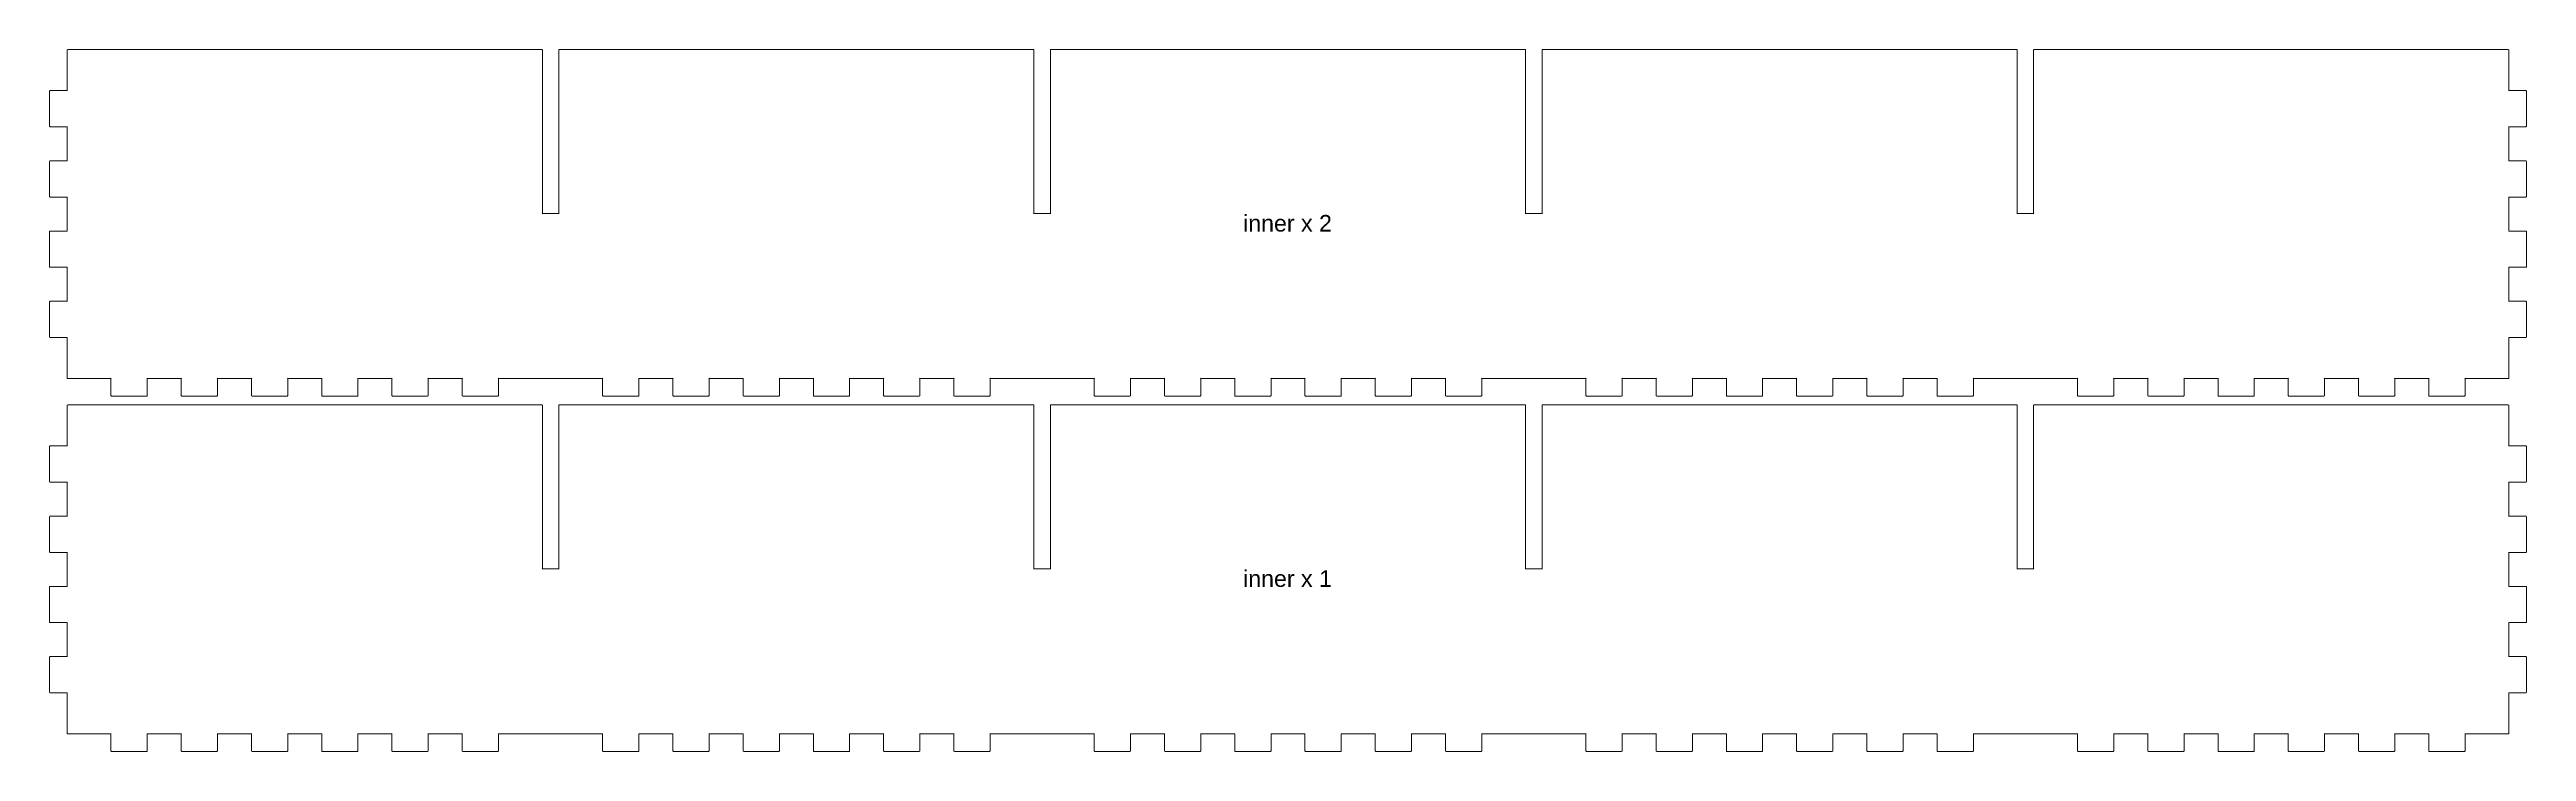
# Model space of a CAD drawing. Header units: millimetres. Extents: x 10 to 734, y 10 to 957.
# Drawn here: x 10 to 433.2, y 468.1 to 588 of the extents above; entities that cross this region are included whole.
import ezdxf

# ---------------------------------------------------------------- set-up
doc = ezdxf.new("R2010")
doc.units = ezdxf.units.MM
doc.header["$MEASUREMENT"] = 0
doc.layers.add('Layer 1', color=7, linetype='Continuous', lineweight=0)

# ---------------------------------------------------------------- blocks, each defined once
blk = doc.blocks.new('Block_4')
at = {"layer": 'Layer 1', "color": 18, "lineweight": 20, "true_color": 0x000000}
blk.add_open_spline([(13.1, 471.1), (13.1, 471.1), (20.5, 471.1), (20.5, 471.1), (20.6, 471.1), (20.5, 471.2), (20.5, 471.1), (20.5, 471.1), (20.5, 468.2), (20.5, 468.2), (20.5, 468.14), (20.54, 468.1), (20.6, 468.1), (20.6, 468.1), (26.6, 468.1), (26.6, 468.1), (26.65, 468.1), (26.7, 468.14), (26.7, 468.2), (26.7, 468.2), (26.7, 471.1), (26.7, 471.1), (26.7, 471.2), (26.6, 471.1), (26.7, 471.1), (26.7, 471.1), (32.5, 471.1), (32.5, 471.1), (32.6, 471.1), (32.5, 471.2), (32.5, 471.1), (32.5, 471.1), (32.5, 468.2), (32.5, 468.2), (32.5, 468.14), (32.54, 468.1), (32.6, 468.1), (32.6, 468.1), (38.6, 468.1), (38.6, 468.1), (38.65, 468.1), (38.7, 468.14), (38.7, 468.2), (38.7, 468.2), (38.7, 471.1), (38.7, 471.1), (38.7, 471.2), (38.6, 471.1), (38.7, 471.1), (38.7, 471.1), (44.5, 471.1), (44.5, 471.1), (44.6, 471.1), (44.5, 471.2), (44.5, 471.1), (44.5, 471.1), (44.5, 468.2), (44.5, 468.2), (44.5, 468.14), (44.54, 468.1), (44.6, 468.1), (44.6, 468.1), (50.6, 468.1), (50.6, 468.1), (50.65, 468.1), (50.7, 468.14), (50.7, 468.2), (50.7, 468.2), (50.7, 471.1), (50.7, 471.1), (50.7, 471.2), (50.6, 471.1), (50.7, 471.1), (50.7, 471.1), (56.5, 471.1), (56.5, 471.1), (56.6, 471.1), (56.5, 471.2), (56.5, 471.1), (56.5, 471.1), (56.5, 468.2), (56.5, 468.2), (56.5, 468.14), (56.54, 468.1), (56.6, 468.1), (56.6, 468.1), (62.6, 468.1), (62.6, 468.1), (62.65, 468.1), (62.7, 468.14), (62.7, 468.2), (62.7, 468.2), (62.7, 471.1), (62.7, 471.1), (62.7, 471.2), (62.6, 471.1), (62.7, 471.1), (62.7, 471.1), (68.5, 471.1), (68.5, 471.1), (68.6, 471.1), (68.5, 471.2), (68.5, 471.1), (68.5, 471.1), (68.5, 468.2), (68.5, 468.2), (68.5, 468.14), (68.54, 468.1), (68.6, 468.1), (68.6, 468.1), (74.6, 468.1), (74.6, 468.1), (74.65, 468.1), (74.7, 468.14), (74.7, 468.2), (74.7, 468.2), (74.7, 471.1), (74.7, 471.1), (74.7, 471.2), (74.6, 471.1), (74.7, 471.1), (74.7, 471.1), (80.5, 471.1), (80.5, 471.1), (80.6, 471.1), (80.5, 471.2), (80.5, 471.1), (80.5, 471.1), (80.5, 468.2), (80.5, 468.2), (80.5, 468.14), (80.54, 468.1), (80.6, 468.1), (80.6, 468.1), (86.6, 468.1), (86.6, 468.1), (86.65, 468.1), (86.7, 468.14), (86.7, 468.2), (86.7, 468.2), (86.7, 471.1), (86.7, 471.1), (86.7, 471.2), (86.6, 471.1), (86.7, 471.1), (86.7, 471.1), (94.1, 471.1), (94.1, 471.1), (94.1, 471.1), (97.1, 471.1), (97.1, 471.1), (97.1, 471.1), (104.5, 471.1), (104.5, 471.1), (104.6, 471.1), (104.5, 471.2), (104.5, 471.1), (104.5, 471.1), (104.5, 468.2), (104.5, 468.2), (104.5, 468.14), (104.54, 468.1), (104.6, 468.1), (104.6, 468.1), (110.6, 468.1), (110.6, 468.1), (110.65, 468.1), (110.7, 468.14), (110.7, 468.2), (110.7, 468.2), (110.7, 471.1), (110.7, 471.1), (110.7, 471.2), (110.6, 471.1), (110.7, 471.1), (110.7, 471.1), (116.5, 471.1), (116.5, 471.1), (116.6, 471.1), (116.5, 471.2), (116.5, 471.1), (116.5, 471.1), (116.5, 468.2), (116.5, 468.2), (116.5, 468.14), (116.54, 468.1), (116.6, 468.1), (116.6, 468.1), (122.6, 468.1), (122.6, 468.1), (122.65, 468.1), (122.7, 468.14), (122.7, 468.2), (122.7, 468.2), (122.7, 471.1), (122.7, 471.1), (122.7, 471.2), (122.6, 471.1), (122.7, 471.1), (122.7, 471.1), (128.5, 471.1), (128.5, 471.1), (128.6, 471.1), (128.5, 471.2), (128.5, 471.1), (128.5, 471.1), (128.5, 468.2), (128.5, 468.2), (128.5, 468.14), (128.54, 468.1), (128.6, 468.1), (128.6, 468.1), (134.6, 468.1), (134.6, 468.1), (134.65, 468.1), (134.7, 468.14), (134.7, 468.2), (134.7, 468.2), (134.7, 471.1), (134.7, 471.1), (134.7, 471.2), (134.6, 471.1), (134.7, 471.1), (134.7, 471.1), (140.5, 471.1), (140.5, 471.1), (140.6, 471.1), (140.5, 471.2), (140.5, 471.1), (140.5, 471.1), (140.5, 468.2), (140.5, 468.2), (140.5, 468.14), (140.54, 468.1), (140.6, 468.1), (140.6, 468.1), (146.6, 468.1), (146.6, 468.1), (146.65, 468.1), (146.7, 468.14), (146.7, 468.2), (146.7, 468.2), (146.7, 471.1), (146.7, 471.1), (146.7, 471.2), (146.6, 471.1), (146.7, 471.1), (146.7, 471.1), (152.5, 471.1), (152.5, 471.1), (152.6, 471.1), (152.5, 471.2), (152.5, 471.1), (152.5, 471.1), (152.5, 468.2), (152.5, 468.2), (152.5, 468.14), (152.54, 468.1), (152.6, 468.1), (152.6, 468.1), (158.6, 468.1), (158.6, 468.1), (158.65, 468.1), (158.7, 468.14), (158.7, 468.2), (158.7, 468.2), (158.7, 471.1), (158.7, 471.1), (158.7, 471.2), (158.6, 471.1), (158.7, 471.1), (158.7, 471.1), (164.5, 471.1), (164.5, 471.1), (164.6, 471.1), (164.5, 471.2), (164.5, 471.1), (164.5, 471.1), (164.5, 468.2), (164.5, 468.2), (164.5, 468.14), (164.54, 468.1), (164.6, 468.1), (164.6, 468.1), (170.6, 468.1), (170.6, 468.1), (170.65, 468.1), (170.7, 468.14), (170.7, 468.2), (170.7, 468.2), (170.7, 471.1), (170.7, 471.1), (170.7, 471.2), (170.6, 471.1), (170.7, 471.1), (170.7, 471.1), (178.1, 471.1), (178.1, 471.1), (178.1, 471.1), (181.1, 471.1), (181.1, 471.1), (181.1, 471.1), (188.5, 471.1), (188.5, 471.1), (188.6, 471.1), (188.5, 471.2), (188.5, 471.1), (188.5, 471.1), (188.5, 468.2), (188.5, 468.2), (188.5, 468.14), (188.54, 468.1), (188.6, 468.1), (188.6, 468.1), (194.6, 468.1), (194.6, 468.1), (194.65, 468.1), (194.7, 468.14), (194.7, 468.2), (194.7, 468.2), (194.7, 471.1), (194.7, 471.1), (194.7, 471.2), (194.6, 471.1), (194.7, 471.1), (194.7, 471.1), (200.5, 471.1), (200.5, 471.1), (200.6, 471.1), (200.5, 471.2), (200.5, 471.1), (200.5, 471.1), (200.5, 468.2), (200.5, 468.2), (200.5, 468.14), (200.54, 468.1), (200.6, 468.1), (200.6, 468.1), (206.6, 468.1), (206.6, 468.1), (206.65, 468.1), (206.7, 468.14), (206.7, 468.2), (206.7, 468.2), (206.7, 471.1), (206.7, 471.1), (206.7, 471.2), (206.6, 471.1), (206.7, 471.1), (206.7, 471.1), (212.5, 471.1), (212.5, 471.1), (212.6, 471.1), (212.5, 471.2), (212.5, 471.1), (212.5, 471.1), (212.5, 468.2), (212.5, 468.2), (212.5, 468.14), (212.54, 468.1), (212.6, 468.1), (212.6, 468.1), (218.6, 468.1), (218.6, 468.1), (218.65, 468.1), (218.7, 468.14), (218.7, 468.2), (218.7, 468.2), (218.7, 471.1), (218.7, 471.1), (218.7, 471.2), (218.6, 471.1), (218.7, 471.1), (218.7, 471.1), (224.5, 471.1), (224.5, 471.1), (224.6, 471.1), (224.5, 471.2), (224.5, 471.1), (224.5, 471.1), (224.5, 468.2), (224.5, 468.2), (224.5, 468.14), (224.54, 468.1), (224.6, 468.1), (224.6, 468.1), (230.6, 468.1), (230.6, 468.1), (230.65, 468.1), (230.7, 468.14), (230.7, 468.2), (230.7, 468.2), (230.7, 471.1), (230.7, 471.1), (230.7, 471.2), (230.6, 471.1), (230.7, 471.1), (230.7, 471.1), (236.5, 471.1), (236.5, 471.1), (236.6, 471.1), (236.5, 471.2), (236.5, 471.1), (236.5, 471.1), (236.5, 468.2), (236.5, 468.2), (236.5, 468.14), (236.54, 468.1), (236.6, 468.1), (236.6, 468.1), (242.6, 468.1), (242.6, 468.1), (242.65, 468.1), (242.7, 468.14), (242.7, 468.2), (242.7, 468.2), (242.7, 471.1), (242.7, 471.1), (242.7, 471.2), (242.6, 471.1), (242.7, 471.1), (242.7, 471.1), (248.5, 471.1), (248.5, 471.1), (248.6, 471.1), (248.5, 471.2), (248.5, 471.1), (248.5, 471.1), (248.5, 468.2), (248.5, 468.2), (248.5, 468.14), (248.54, 468.1), (248.6, 468.1), (248.6, 468.1), (254.6, 468.1), (254.6, 468.1), (254.65, 468.1), (254.7, 468.14), (254.7, 468.2), (254.7, 468.2), (254.7, 471.1), (254.7, 471.1), (254.7, 471.2), (254.6, 471.1), (254.7, 471.1), (254.7, 471.1), (262.1, 471.1), (262.1, 471.1), (262.1, 471.1), (265.1, 471.1), (265.1, 471.1), (265.1, 471.1), (272.5, 471.1), (272.5, 471.1), (272.6, 471.1), (272.5, 471.2), (272.5, 471.1), (272.5, 471.1), (272.5, 468.2), (272.5, 468.2), (272.5, 468.14), (272.54, 468.1), (272.6, 468.1), (272.6, 468.1), (278.6, 468.1), (278.6, 468.1), (278.65, 468.1), (278.7, 468.14), (278.7, 468.2), (278.7, 468.2), (278.7, 471.1), (278.7, 471.1), (278.7, 471.2), (278.6, 471.1), (278.7, 471.1), (278.7, 471.1), (284.5, 471.1), (284.5, 471.1), (284.6, 471.1), (284.5, 471.2), (284.5, 471.1), (284.5, 471.1), (284.5, 468.2), (284.5, 468.2), (284.5, 468.14), (284.54, 468.1), (284.6, 468.1), (284.6, 468.1), (290.6, 468.1), (290.6, 468.1), (290.65, 468.1), (290.7, 468.14), (290.7, 468.2), (290.7, 468.2), (290.7, 471.1), (290.7, 471.1), (290.7, 471.2), (290.6, 471.1), (290.7, 471.1), (290.7, 471.1), (296.5, 471.1), (296.5, 471.1), (296.6, 471.1), (296.5, 471.2), (296.5, 471.1), (296.5, 471.1), (296.5, 468.2), (296.5, 468.2), (296.5, 468.14), (296.54, 468.1), (296.6, 468.1), (296.6, 468.1), (302.6, 468.1), (302.6, 468.1), (302.65, 468.1), (302.7, 468.14), (302.7, 468.2), (302.7, 468.2), (302.7, 471.1), (302.7, 471.1), (302.7, 471.2), (302.6, 471.1), (302.7, 471.1), (302.7, 471.1), (308.5, 471.1), (308.5, 471.1), (308.6, 471.1), (308.5, 471.2), (308.5, 471.1), (308.5, 471.1), (308.5, 468.2), (308.5, 468.2), (308.5, 468.14), (308.54, 468.1), (308.6, 468.1), (308.6, 468.1), (314.6, 468.1), (314.6, 468.1), (314.65, 468.1), (314.7, 468.14), (314.7, 468.2), (314.7, 468.2), (314.7, 471.1), (314.7, 471.1), (314.7, 471.2), (314.6, 471.1), (314.7, 471.1), (314.7, 471.1), (320.5, 471.1), (320.5, 471.1), (320.6, 471.1), (320.5, 471.2), (320.5, 471.1), (320.5, 471.1), (320.5, 468.2), (320.5, 468.2), (320.5, 468.14), (320.54, 468.1), (320.6, 468.1), (320.6, 468.1), (326.6, 468.1), (326.6, 468.1), (326.65, 468.1), (326.7, 468.14), (326.7, 468.2), (326.7, 468.2), (326.7, 471.1), (326.7, 471.1), (326.7, 471.2), (326.6, 471.1), (326.7, 471.1), (326.7, 471.1), (332.5, 471.1), (332.5, 471.1), (332.6, 471.1), (332.5, 471.2), (332.5, 471.1), (332.5, 471.1), (332.5, 468.2), (332.5, 468.2), (332.5, 468.14), (332.54, 468.1), (332.6, 468.1), (332.6, 468.1), (338.6, 468.1), (338.6, 468.1), (338.65, 468.1), (338.7, 468.14), (338.7, 468.2), (338.7, 468.2), (338.7, 471.1), (338.7, 471.1), (338.7, 471.2), (338.6, 471.1), (338.7, 471.1), (338.7, 471.1), (346.1, 471.1), (346.1, 471.1), (346.1, 471.1), (349.1, 471.1), (349.1, 471.1), (349.1, 471.1), (356.5, 471.1), (356.5, 471.1), (356.6, 471.1), (356.5, 471.2), (356.5, 471.1), (356.5, 471.1), (356.5, 468.2), (356.5, 468.2), (356.5, 468.14), (356.54, 468.1), (356.6, 468.1), (356.6, 468.1), (362.6, 468.1), (362.6, 468.1), (362.65, 468.1), (362.7, 468.14), (362.7, 468.2), (362.7, 468.2), (362.7, 471.1), (362.7, 471.1), (362.7, 471.2), (362.6, 471.1), (362.7, 471.1), (362.7, 471.1), (368.5, 471.1), (368.5, 471.1), (368.6, 471.1), (368.5, 471.2), (368.5, 471.1), (368.5, 471.1), (368.5, 468.2), (368.5, 468.2), (368.5, 468.14), (368.54, 468.1), (368.6, 468.1), (368.6, 468.1), (374.6, 468.1), (374.6, 468.1), (374.65, 468.1), (374.7, 468.14), (374.7, 468.2), (374.7, 468.2), (374.7, 471.1), (374.7, 471.1), (374.7, 471.2), (374.6, 471.1), (374.7, 471.1), (374.7, 471.1), (380.5, 471.1), (380.5, 471.1), (380.6, 471.1), (380.5, 471.2), (380.5, 471.1), (380.5, 471.1), (380.5, 468.2), (380.5, 468.2), (380.5, 468.14), (380.54, 468.1), (380.6, 468.1), (380.6, 468.1), (386.6, 468.1), (386.6, 468.1), (386.65, 468.1), (386.7, 468.14), (386.7, 468.2), (386.7, 468.2), (386.7, 471.1), (386.7, 471.1), (386.7, 471.2), (386.6, 471.1), (386.7, 471.1), (386.7, 471.1), (392.5, 471.1), (392.5, 471.1), (392.6, 471.1), (392.5, 471.2), (392.5, 471.1), (392.5, 471.1), (392.5, 468.2), (392.5, 468.2), (392.5, 468.14), (392.54, 468.1), (392.6, 468.1), (392.6, 468.1), (398.6, 468.1), (398.6, 468.1), (398.65, 468.1), (398.7, 468.14), (398.7, 468.2), (398.7, 468.2), (398.7, 471.1), (398.7, 471.1), (398.7, 471.2), (398.6, 471.1), (398.7, 471.1), (398.7, 471.1), (404.5, 471.1), (404.5, 471.1), (404.6, 471.1), (404.5, 471.2), (404.5, 471.1), (404.5, 471.1), (404.5, 468.2), (404.5, 468.2), (404.5, 468.14), (404.54, 468.1), (404.6, 468.1), (404.6, 468.1), (410.6, 468.1), (410.6, 468.1), (410.65, 468.1), (410.7, 468.14), (410.7, 468.2), (410.7, 468.2), (410.7, 471.1), (410.7, 471.1), (410.7, 471.2), (410.6, 471.1), (410.7, 471.1), (410.7, 471.1), (416.5, 471.1), (416.5, 471.1), (416.6, 471.1), (416.5, 471.2), (416.5, 471.1), (416.5, 471.1), (416.5, 468.2), (416.5, 468.2), (416.5, 468.14), (416.54, 468.1), (416.6, 468.1), (416.6, 468.1), (422.6, 468.1), (422.6, 468.1), (422.65, 468.1), (422.7, 468.14), (422.7, 468.2), (422.7, 468.2), (422.7, 471.1), (422.7, 471.1), (422.7, 471.2), (422.6, 471.1), (422.7, 471.1), (422.7, 471.1), (430.1, 471.1), (430.1, 471.1), (430.15, 471.1), (430.2, 471.14), (430.2, 471.2), (430.2, 471.2), (430.2, 478.1), (430.2, 478.1), (430.2, 478.2), (430.1, 478.1), (430.2, 478.1), (430.2, 478.1), (433.1, 478.1), (433.1, 478.1), (433.15, 478.1), (433.2, 478.14), (433.2, 478.2), (433.2, 478.2), (433.2, 484.2), (433.2, 484.2), (433.2, 484.25), (433.15, 484.3), (433.1, 484.3), (433.1, 484.3), (430.2, 484.3), (430.2, 484.3), (430.1, 484.3), (430.2, 484.2), (430.2, 484.3), (430.2, 484.3), (430.2, 490.1), (430.2, 490.1), (430.2, 490.2), (430.1, 490.1), (430.2, 490.1), (430.2, 490.1), (433.1, 490.1), (433.1, 490.1), (433.15, 490.1), (433.2, 490.14), (433.2, 490.2), (433.2, 490.2), (433.2, 496.2), (433.2, 496.2), (433.2, 496.25), (433.15, 496.3), (433.1, 496.3), (433.1, 496.3), (430.2, 496.3), (430.2, 496.3), (430.1, 496.3), (430.2, 496.2), (430.2, 496.3), (430.2, 496.3), (430.2, 502.1), (430.2, 502.1), (430.2, 502.2), (430.1, 502.1), (430.2, 502.1), (430.2, 502.1), (433.1, 502.1), (433.1, 502.1), (433.15, 502.1), (433.2, 502.14), (433.2, 502.2), (433.2, 502.2), (433.2, 508.2), (433.2, 508.2), (433.2, 508.25), (433.15, 508.3), (433.1, 508.3), (433.1, 508.3), (430.2, 508.3), (430.2, 508.3), (430.1, 508.3), (430.2, 508.2), (430.2, 508.3), (430.2, 508.3), (430.2, 514.1), (430.2, 514.1), (430.2, 514.2), (430.1, 514.1), (430.2, 514.1), (430.2, 514.1), (433.1, 514.1), (433.1, 514.1), (433.15, 514.1), (433.2, 514.14), (433.2, 514.2), (433.2, 514.2), (433.2, 520.2), (433.2, 520.2), (433.2, 520.25), (433.15, 520.3), (433.1, 520.3), (433.1, 520.3), (430.2, 520.3), (430.2, 520.3), (430.1, 520.3), (430.2, 520.2), (430.2, 520.3), (430.2, 520.3), (430.2, 527.2), (430.2, 527.2), (430.2, 527.25), (430.15, 527.3), (430.1, 527.3), (430.1, 527.3), (349.1, 527.3), (349.1, 527.3), (349.04, 527.3), (349, 527.25), (349, 527.2), (349, 527.2), (349, 499.3), (349, 499.3), (349, 499.2), (349.1, 499.3), (349, 499.3), (349, 499.3), (346.2, 499.3), (346.2, 499.3), (346.1, 499.3), (346.2, 499.2), (346.2, 499.3), (346.2, 499.3), (346.2, 527.2), (346.2, 527.2), (346.2, 527.25), (346.15, 527.3), (346.1, 527.3), (346.1, 527.3), (265.1, 527.3), (265.1, 527.3), (265.04, 527.3), (265, 527.25), (265, 527.2), (265, 527.2), (265, 499.3), (265, 499.3), (265, 499.2), (265.1, 499.3), (265, 499.3), (265, 499.3), (262.2, 499.3), (262.2, 499.3), (262.1, 499.3), (262.2, 499.2), (262.2, 499.3), (262.2, 499.3), (262.2, 527.2), (262.2, 527.2), (262.2, 527.25), (262.15, 527.3), (262.1, 527.3), (262.1, 527.3), (181.1, 527.3), (181.1, 527.3), (181.04, 527.3), (181, 527.25), (181, 527.2), (181, 527.2), (181, 499.3), (181, 499.3), (181, 499.2), (181.1, 499.3), (181, 499.3), (181, 499.3), (178.2, 499.3), (178.2, 499.3), (178.1, 499.3), (178.2, 499.2), (178.2, 499.3), (178.2, 499.3), (178.2, 527.2), (178.2, 527.2), (178.2, 527.25), (178.15, 527.3), (178.1, 527.3), (178.1, 527.3), (97.1, 527.3), (97.1, 527.3), (97.04, 527.3), (97, 527.25), (97, 527.2), (97, 527.2), (97, 499.3), (97, 499.3), (97, 499.2), (97.1, 499.3), (97, 499.3), (97, 499.3), (94.2, 499.3), (94.2, 499.3), (94.1, 499.3), (94.2, 499.2), (94.2, 499.3), (94.2, 499.3), (94.2, 527.2), (94.2, 527.2), (94.2, 527.25), (94.15, 527.3), (94.1, 527.3), (94.1, 527.3), (13.1, 527.3), (13.1, 527.3), (13.04, 527.3), (13, 527.25), (13, 527.2), (13, 527.2), (13, 520.3), (13, 520.3), (13, 520.2), (13.1, 520.3), (13, 520.3), (13, 520.3), (10.1, 520.3), (10.1, 520.3), (10.04, 520.3), (10, 520.25), (10, 520.2), (10, 520.2), (10, 514.2), (10, 514.2), (10, 514.14), (10.04, 514.1), (10.1, 514.1), (10.1, 514.1), (13, 514.1), (13, 514.1), (13.1, 514.1), (13, 514.2), (13, 514.1), (13, 514.1), (13, 508.3), (13, 508.3), (13, 508.2), (13.1, 508.3), (13, 508.3), (13, 508.3), (10.1, 508.3), (10.1, 508.3), (10.04, 508.3), (10, 508.25), (10, 508.2), (10, 508.2), (10, 502.2), (10, 502.2), (10, 502.14), (10.04, 502.1), (10.1, 502.1), (10.1, 502.1), (13, 502.1), (13, 502.1), (13.1, 502.1), (13, 502.2), (13, 502.1), (13, 502.1), (13, 496.3), (13, 496.3), (13, 496.2), (13.1, 496.3), (13, 496.3), (13, 496.3), (10.1, 496.3), (10.1, 496.3), (10.04, 496.3), (10, 496.25), (10, 496.2), (10, 496.2), (10, 490.2), (10, 490.2), (10, 490.14), (10.04, 490.1), (10.1, 490.1), (10.1, 490.1), (13, 490.1), (13, 490.1), (13.1, 490.1), (13, 490.2), (13, 490.1), (13, 490.1), (13, 484.3), (13, 484.3), (13, 484.2), (13.1, 484.3), (13, 484.3), (13, 484.3), (10.1, 484.3), (10.1, 484.3), (10.04, 484.3), (10, 484.25), (10, 484.2), (10, 484.2), (10, 478.2), (10, 478.2), (10, 478.14), (10.04, 478.1), (10.1, 478.1), (10.1, 478.1), (13, 478.1), (13, 478.1), (13.1, 478.1), (13, 478.2), (13, 478.1), (13, 478.1), (13, 471.2), (13, 471.2), (13, 471.14), (13.04, 471.1), (13.1, 471.1)], degree=3, knots=[0, 0, 0, 0, 1, 1, 1, 2, 2, 2, 3, 3, 3, 4, 4, 4, 5, 5, 5, 6, 6, 6, 7, 7, 7, 8, 8, 8, 9, 9, 9, 10, 10, 10, 11, 11, 11, 12, 12, 12, 13, 13, 13, 14, 14, 14, 15, 15, 15, 16, 16, 16, 17, 17, 17, 18, 18, 18, 19, 19, 19, 20, 20, 20, 21, 21, 21, 22, 22, 22, 23, 23, 23, 24, 24, 24, 25, 25, 25, 26, 26, 26, 27, 27, 27, 28, 28, 28, 29, 29, 29, 30, 30, 30, 31, 31, 31, 32, 32, 32, 33, 33, 33, 34, 34, 34, 35, 35, 35, 36, 36, 36, 37, 37, 37, 38, 38, 38, 39, 39, 39, 40, 40, 40, 41, 41, 41, 42, 42, 42, 43, 43, 43, 44, 44, 44, 45, 45, 45, 46, 46, 46, 47, 47, 47, 48, 48, 48, 49, 49, 49, 50, 50, 50, 51, 51, 51, 52, 52, 52, 53, 53, 53, 54, 54, 54, 55, 55, 55, 56, 56, 56, 57, 57, 57, 58, 58, 58, 59, 59, 59, 60, 60, 60, 61, 61, 61, 62, 62, 62, 63, 63, 63, 64, 64, 64, 65, 65, 65, 66, 66, 66, 67, 67, 67, 68, 68, 68, 69, 69, 69, 70, 70, 70, 71, 71, 71, 72, 72, 72, 73, 73, 73, 74, 74, 74, 75, 75, 75, 76, 76, 76, 77, 77, 77, 78, 78, 78, 79, 79, 79, 80, 80, 80, 81, 81, 81, 82, 82, 82, 83, 83, 83, 84, 84, 84, 85, 85, 85, 86, 86, 86, 87, 87, 87, 88, 88, 88, 89, 89, 89, 90, 90, 90, 91, 91, 91, 92, 92, 92, 93, 93, 93, 94, 94, 94, 95, 95, 95, 96, 96, 96, 97, 97, 97, 98, 98, 98, 99, 99, 99, 100, 100, 100, 101, 101, 101, 102, 102, 102, 103, 103, 103, 104, 104, 104, 105, 105, 105, 106, 106, 106, 107, 107, 107, 108, 108, 108, 109, 109, 109, 110, 110, 110, 111, 111, 111, 112, 112, 112, 113, 113, 113, 114, 114, 114, 115, 115, 115, 116, 116, 116, 117, 117, 117, 118, 118, 118, 119, 119, 119, 120, 120, 120, 121, 121, 121, 122, 122, 122, 123, 123, 123, 124, 124, 124, 125, 125, 125, 126, 126, 126, 127, 127, 127, 128, 128, 128, 129, 129, 129, 130, 130, 130, 131, 131, 131, 132, 132, 132, 133, 133, 133, 134, 134, 134, 135, 135, 135, 136, 136, 136, 137, 137, 137, 138, 138, 138, 139, 139, 139, 140, 140, 140, 141, 141, 141, 142, 142, 142, 143, 143, 143, 144, 144, 144, 145, 145, 145, 146, 146, 146, 147, 147, 147, 148, 148, 148, 149, 149, 149, 150, 150, 150, 151, 151, 151, 152, 152, 152, 153, 153, 153, 154, 154, 154, 155, 155, 155, 156, 156, 156, 157, 157, 157, 158, 158, 158, 159, 159, 159, 160, 160, 160, 161, 161, 161, 162, 162, 162, 163, 163, 163, 164, 164, 164, 165, 165, 165, 166, 166, 166, 167, 167, 167, 168, 168, 168, 169, 169, 169, 170, 170, 170, 171, 171, 171, 172, 172, 172, 173, 173, 173, 174, 174, 174, 175, 175, 175, 176, 176, 176, 177, 177, 177, 178, 178, 178, 179, 179, 179, 180, 180, 180, 181, 181, 181, 182, 182, 182, 183, 183, 183, 184, 184, 184, 185, 185, 185, 186, 186, 186, 187, 187, 187, 188, 188, 188, 189, 189, 189, 190, 190, 190, 191, 191, 191, 192, 192, 192, 193, 193, 193, 194, 194, 194, 195, 195, 195, 196, 196, 196, 197, 197, 197, 198, 198, 198, 199, 199, 199, 200, 200, 200, 201, 201, 201, 202, 202, 202, 203, 203, 203, 204, 204, 204, 205, 205, 205, 206, 206, 206, 207, 207, 207, 208, 208, 208, 209, 209, 209, 210, 210, 210, 211, 211, 211, 212, 212, 212, 213, 213, 213, 214, 214, 214, 215, 215, 215, 216, 216, 216, 217, 217, 217, 218, 218, 218, 219, 219, 219, 220, 220, 220, 221, 221, 221, 222, 222, 222, 223, 223, 223, 224, 224, 224, 225, 225, 225, 226, 226, 226, 227, 227, 227, 228, 228, 228, 229, 229, 229, 230, 230, 230, 231, 231, 231, 232, 232, 232, 233, 233, 233, 234, 234, 234, 235, 235, 235, 236, 236, 236, 237, 237, 237, 238, 238, 238, 239, 239, 239, 240, 240, 240, 241, 241, 241, 242, 242, 242, 243, 243, 243, 244, 244, 244, 245, 245, 245, 246, 246, 246, 247, 247, 247, 248, 248, 248, 249, 249, 249, 250, 250, 250, 251, 251, 251, 252, 252, 252, 253, 253, 253, 254, 254, 254, 255, 255, 255, 256, 256, 256, 257, 257, 257, 258, 258, 258, 259, 259, 259, 260, 260, 260, 261, 261, 261, 262, 262, 262, 263, 263, 263, 264, 264, 264, 265, 265, 265, 266, 266, 266, 267, 267, 267, 268, 268, 268, 269, 269, 269, 270, 270, 270, 271, 271, 271, 272, 272, 272, 273, 273, 273, 274, 274, 274, 275, 275, 275, 276, 276, 276, 277, 277, 277, 278, 278, 278, 279, 279, 279, 280, 280, 280, 281, 281, 281, 282, 282, 282, 283, 283, 283, 284, 284, 284, 285, 285, 285, 286, 286, 286, 287, 287, 287, 288, 288, 288, 289, 289, 289, 290, 290, 290, 291, 291, 291, 292, 292, 292, 293, 293, 293, 294, 294, 294, 295, 295, 295, 296, 296, 296, 297, 297, 297, 298, 298, 298, 299, 299, 299, 300, 300, 300, 301, 301, 301, 302, 302, 302, 303, 303, 303, 304, 304, 304, 305, 305, 305, 306, 306, 306, 307, 307, 307, 308, 308, 308, 309, 309, 309, 310, 310, 310, 311, 311, 311, 312, 312, 312, 313, 313, 313, 314, 314, 314, 315, 315, 315, 316, 316, 316, 317, 317, 317, 318, 318, 318, 319, 319, 319, 320, 320, 320, 321, 321, 321, 322, 322, 322, 323, 323, 323, 324, 324, 324, 325, 325, 325, 326, 326, 326, 327, 327, 327, 328, 328, 328, 329, 329, 329, 330, 330, 330, 331, 331, 331, 332, 332, 332, 333, 333, 333, 334, 334, 334, 335, 335, 335, 336, 336, 336, 337, 337, 337, 338, 338, 338, 339, 339, 339, 340, 340, 340, 341, 341, 341, 342, 342, 342, 343, 343, 343, 344, 344, 344, 345, 345, 345, 346, 346, 346, 347, 347, 347, 348, 348, 348, 349, 349, 349, 350, 350, 350, 351, 351, 351, 352, 352, 352, 352], dxfattribs=at)
at = {"layer": 'Layer 1', "insert": (213.93, 496.17), "char_height": 0.2, "attachment_point": 7}
blk.add_mtext('\\C1;\\c255;\\FArial|b0|i0|c1;\\H2.832000;\\W1.000000;inner x 1', dxfattribs=at)
blk = doc.blocks.new('Block_5')
at = {"layer": 'Layer 1', "color": 18, "lineweight": 20, "true_color": 0x000000}
blk.add_open_spline([(13.1, 531.8), (13.1, 531.8), (20.5, 531.8), (20.5, 531.8), (20.6, 531.8), (20.5, 531.9), (20.5, 531.8), (20.5, 531.8), (20.5, 528.9), (20.5, 528.9), (20.5, 528.84), (20.54, 528.8), (20.6, 528.8), (20.6, 528.8), (26.6, 528.8), (26.6, 528.8), (26.65, 528.8), (26.7, 528.84), (26.7, 528.9), (26.7, 528.9), (26.7, 531.8), (26.7, 531.8), (26.7, 531.9), (26.6, 531.8), (26.7, 531.8), (26.7, 531.8), (32.5, 531.8), (32.5, 531.8), (32.6, 531.8), (32.5, 531.9), (32.5, 531.8), (32.5, 531.8), (32.5, 528.9), (32.5, 528.9), (32.5, 528.84), (32.54, 528.8), (32.6, 528.8), (32.6, 528.8), (38.6, 528.8), (38.6, 528.8), (38.65, 528.8), (38.7, 528.84), (38.7, 528.9), (38.7, 528.9), (38.7, 531.8), (38.7, 531.8), (38.7, 531.9), (38.6, 531.8), (38.7, 531.8), (38.7, 531.8), (44.5, 531.8), (44.5, 531.8), (44.6, 531.8), (44.5, 531.9), (44.5, 531.8), (44.5, 531.8), (44.5, 528.9), (44.5, 528.9), (44.5, 528.84), (44.54, 528.8), (44.6, 528.8), (44.6, 528.8), (50.6, 528.8), (50.6, 528.8), (50.65, 528.8), (50.7, 528.84), (50.7, 528.9), (50.7, 528.9), (50.7, 531.8), (50.7, 531.8), (50.7, 531.9), (50.6, 531.8), (50.7, 531.8), (50.7, 531.8), (56.5, 531.8), (56.5, 531.8), (56.6, 531.8), (56.5, 531.9), (56.5, 531.8), (56.5, 531.8), (56.5, 528.9), (56.5, 528.9), (56.5, 528.84), (56.54, 528.8), (56.6, 528.8), (56.6, 528.8), (62.6, 528.8), (62.6, 528.8), (62.65, 528.8), (62.7, 528.84), (62.7, 528.9), (62.7, 528.9), (62.7, 531.8), (62.7, 531.8), (62.7, 531.9), (62.6, 531.8), (62.7, 531.8), (62.7, 531.8), (68.5, 531.8), (68.5, 531.8), (68.6, 531.8), (68.5, 531.9), (68.5, 531.8), (68.5, 531.8), (68.5, 528.9), (68.5, 528.9), (68.5, 528.84), (68.54, 528.8), (68.6, 528.8), (68.6, 528.8), (74.6, 528.8), (74.6, 528.8), (74.65, 528.8), (74.7, 528.84), (74.7, 528.9), (74.7, 528.9), (74.7, 531.8), (74.7, 531.8), (74.7, 531.9), (74.6, 531.8), (74.7, 531.8), (74.7, 531.8), (80.5, 531.8), (80.5, 531.8), (80.6, 531.8), (80.5, 531.9), (80.5, 531.8), (80.5, 531.8), (80.5, 528.9), (80.5, 528.9), (80.5, 528.84), (80.54, 528.8), (80.6, 528.8), (80.6, 528.8), (86.6, 528.8), (86.6, 528.8), (86.65, 528.8), (86.7, 528.84), (86.7, 528.9), (86.7, 528.9), (86.7, 531.8), (86.7, 531.8), (86.7, 531.9), (86.6, 531.8), (86.7, 531.8), (86.7, 531.8), (94.1, 531.8), (94.1, 531.8), (94.1, 531.8), (97.1, 531.8), (97.1, 531.8), (97.1, 531.8), (104.5, 531.8), (104.5, 531.8), (104.6, 531.8), (104.5, 531.9), (104.5, 531.8), (104.5, 531.8), (104.5, 528.9), (104.5, 528.9), (104.5, 528.84), (104.54, 528.8), (104.6, 528.8), (104.6, 528.8), (110.6, 528.8), (110.6, 528.8), (110.65, 528.8), (110.7, 528.84), (110.7, 528.9), (110.7, 528.9), (110.7, 531.8), (110.7, 531.8), (110.7, 531.9), (110.6, 531.8), (110.7, 531.8), (110.7, 531.8), (116.5, 531.8), (116.5, 531.8), (116.6, 531.8), (116.5, 531.9), (116.5, 531.8), (116.5, 531.8), (116.5, 528.9), (116.5, 528.9), (116.5, 528.84), (116.54, 528.8), (116.6, 528.8), (116.6, 528.8), (122.6, 528.8), (122.6, 528.8), (122.65, 528.8), (122.7, 528.84), (122.7, 528.9), (122.7, 528.9), (122.7, 531.8), (122.7, 531.8), (122.7, 531.9), (122.6, 531.8), (122.7, 531.8), (122.7, 531.8), (128.5, 531.8), (128.5, 531.8), (128.6, 531.8), (128.5, 531.9), (128.5, 531.8), (128.5, 531.8), (128.5, 528.9), (128.5, 528.9), (128.5, 528.84), (128.54, 528.8), (128.6, 528.8), (128.6, 528.8), (134.6, 528.8), (134.6, 528.8), (134.65, 528.8), (134.7, 528.84), (134.7, 528.9), (134.7, 528.9), (134.7, 531.8), (134.7, 531.8), (134.7, 531.9), (134.6, 531.8), (134.7, 531.8), (134.7, 531.8), (140.5, 531.8), (140.5, 531.8), (140.6, 531.8), (140.5, 531.9), (140.5, 531.8), (140.5, 531.8), (140.5, 528.9), (140.5, 528.9), (140.5, 528.84), (140.54, 528.8), (140.6, 528.8), (140.6, 528.8), (146.6, 528.8), (146.6, 528.8), (146.65, 528.8), (146.7, 528.84), (146.7, 528.9), (146.7, 528.9), (146.7, 531.8), (146.7, 531.8), (146.7, 531.9), (146.6, 531.8), (146.7, 531.8), (146.7, 531.8), (152.5, 531.8), (152.5, 531.8), (152.6, 531.8), (152.5, 531.9), (152.5, 531.8), (152.5, 531.8), (152.5, 528.9), (152.5, 528.9), (152.5, 528.84), (152.54, 528.8), (152.6, 528.8), (152.6, 528.8), (158.6, 528.8), (158.6, 528.8), (158.65, 528.8), (158.7, 528.84), (158.7, 528.9), (158.7, 528.9), (158.7, 531.8), (158.7, 531.8), (158.7, 531.9), (158.6, 531.8), (158.7, 531.8), (158.7, 531.8), (164.5, 531.8), (164.5, 531.8), (164.6, 531.8), (164.5, 531.9), (164.5, 531.8), (164.5, 531.8), (164.5, 528.9), (164.5, 528.9), (164.5, 528.84), (164.54, 528.8), (164.6, 528.8), (164.6, 528.8), (170.6, 528.8), (170.6, 528.8), (170.65, 528.8), (170.7, 528.84), (170.7, 528.9), (170.7, 528.9), (170.7, 531.8), (170.7, 531.8), (170.7, 531.9), (170.6, 531.8), (170.7, 531.8), (170.7, 531.8), (178.1, 531.8), (178.1, 531.8), (178.1, 531.8), (181.1, 531.8), (181.1, 531.8), (181.1, 531.8), (188.5, 531.8), (188.5, 531.8), (188.6, 531.8), (188.5, 531.9), (188.5, 531.8), (188.5, 531.8), (188.5, 528.9), (188.5, 528.9), (188.5, 528.84), (188.54, 528.8), (188.6, 528.8), (188.6, 528.8), (194.6, 528.8), (194.6, 528.8), (194.65, 528.8), (194.7, 528.84), (194.7, 528.9), (194.7, 528.9), (194.7, 531.8), (194.7, 531.8), (194.7, 531.9), (194.6, 531.8), (194.7, 531.8), (194.7, 531.8), (200.5, 531.8), (200.5, 531.8), (200.6, 531.8), (200.5, 531.9), (200.5, 531.8), (200.5, 531.8), (200.5, 528.9), (200.5, 528.9), (200.5, 528.84), (200.54, 528.8), (200.6, 528.8), (200.6, 528.8), (206.6, 528.8), (206.6, 528.8), (206.65, 528.8), (206.7, 528.84), (206.7, 528.9), (206.7, 528.9), (206.7, 531.8), (206.7, 531.8), (206.7, 531.9), (206.6, 531.8), (206.7, 531.8), (206.7, 531.8), (212.5, 531.8), (212.5, 531.8), (212.6, 531.8), (212.5, 531.9), (212.5, 531.8), (212.5, 531.8), (212.5, 528.9), (212.5, 528.9), (212.5, 528.84), (212.54, 528.8), (212.6, 528.8), (212.6, 528.8), (218.6, 528.8), (218.6, 528.8), (218.65, 528.8), (218.7, 528.84), (218.7, 528.9), (218.7, 528.9), (218.7, 531.8), (218.7, 531.8), (218.7, 531.9), (218.6, 531.8), (218.7, 531.8), (218.7, 531.8), (224.5, 531.8), (224.5, 531.8), (224.6, 531.8), (224.5, 531.9), (224.5, 531.8), (224.5, 531.8), (224.5, 528.9), (224.5, 528.9), (224.5, 528.84), (224.54, 528.8), (224.6, 528.8), (224.6, 528.8), (230.6, 528.8), (230.6, 528.8), (230.65, 528.8), (230.7, 528.84), (230.7, 528.9), (230.7, 528.9), (230.7, 531.8), (230.7, 531.8), (230.7, 531.9), (230.6, 531.8), (230.7, 531.8), (230.7, 531.8), (236.5, 531.8), (236.5, 531.8), (236.6, 531.8), (236.5, 531.9), (236.5, 531.8), (236.5, 531.8), (236.5, 528.9), (236.5, 528.9), (236.5, 528.84), (236.54, 528.8), (236.6, 528.8), (236.6, 528.8), (242.6, 528.8), (242.6, 528.8), (242.65, 528.8), (242.7, 528.84), (242.7, 528.9), (242.7, 528.9), (242.7, 531.8), (242.7, 531.8), (242.7, 531.9), (242.6, 531.8), (242.7, 531.8), (242.7, 531.8), (248.5, 531.8), (248.5, 531.8), (248.6, 531.8), (248.5, 531.9), (248.5, 531.8), (248.5, 531.8), (248.5, 528.9), (248.5, 528.9), (248.5, 528.84), (248.54, 528.8), (248.6, 528.8), (248.6, 528.8), (254.6, 528.8), (254.6, 528.8), (254.65, 528.8), (254.7, 528.84), (254.7, 528.9), (254.7, 528.9), (254.7, 531.8), (254.7, 531.8), (254.7, 531.9), (254.6, 531.8), (254.7, 531.8), (254.7, 531.8), (262.1, 531.8), (262.1, 531.8), (262.1, 531.8), (265.1, 531.8), (265.1, 531.8), (265.1, 531.8), (272.5, 531.8), (272.5, 531.8), (272.6, 531.8), (272.5, 531.9), (272.5, 531.8), (272.5, 531.8), (272.5, 528.9), (272.5, 528.9), (272.5, 528.84), (272.54, 528.8), (272.6, 528.8), (272.6, 528.8), (278.6, 528.8), (278.6, 528.8), (278.65, 528.8), (278.7, 528.84), (278.7, 528.9), (278.7, 528.9), (278.7, 531.8), (278.7, 531.8), (278.7, 531.9), (278.6, 531.8), (278.7, 531.8), (278.7, 531.8), (284.5, 531.8), (284.5, 531.8), (284.6, 531.8), (284.5, 531.9), (284.5, 531.8), (284.5, 531.8), (284.5, 528.9), (284.5, 528.9), (284.5, 528.84), (284.54, 528.8), (284.6, 528.8), (284.6, 528.8), (290.6, 528.8), (290.6, 528.8), (290.65, 528.8), (290.7, 528.84), (290.7, 528.9), (290.7, 528.9), (290.7, 531.8), (290.7, 531.8), (290.7, 531.9), (290.6, 531.8), (290.7, 531.8), (290.7, 531.8), (296.5, 531.8), (296.5, 531.8), (296.6, 531.8), (296.5, 531.9), (296.5, 531.8), (296.5, 531.8), (296.5, 528.9), (296.5, 528.9), (296.5, 528.84), (296.54, 528.8), (296.6, 528.8), (296.6, 528.8), (302.6, 528.8), (302.6, 528.8), (302.65, 528.8), (302.7, 528.84), (302.7, 528.9), (302.7, 528.9), (302.7, 531.8), (302.7, 531.8), (302.7, 531.9), (302.6, 531.8), (302.7, 531.8), (302.7, 531.8), (308.5, 531.8), (308.5, 531.8), (308.6, 531.8), (308.5, 531.9), (308.5, 531.8), (308.5, 531.8), (308.5, 528.9), (308.5, 528.9), (308.5, 528.84), (308.54, 528.8), (308.6, 528.8), (308.6, 528.8), (314.6, 528.8), (314.6, 528.8), (314.65, 528.8), (314.7, 528.84), (314.7, 528.9), (314.7, 528.9), (314.7, 531.8), (314.7, 531.8), (314.7, 531.9), (314.6, 531.8), (314.7, 531.8), (314.7, 531.8), (320.5, 531.8), (320.5, 531.8), (320.6, 531.8), (320.5, 531.9), (320.5, 531.8), (320.5, 531.8), (320.5, 528.9), (320.5, 528.9), (320.5, 528.84), (320.54, 528.8), (320.6, 528.8), (320.6, 528.8), (326.6, 528.8), (326.6, 528.8), (326.65, 528.8), (326.7, 528.84), (326.7, 528.9), (326.7, 528.9), (326.7, 531.8), (326.7, 531.8), (326.7, 531.9), (326.6, 531.8), (326.7, 531.8), (326.7, 531.8), (332.5, 531.8), (332.5, 531.8), (332.6, 531.8), (332.5, 531.9), (332.5, 531.8), (332.5, 531.8), (332.5, 528.9), (332.5, 528.9), (332.5, 528.84), (332.54, 528.8), (332.6, 528.8), (332.6, 528.8), (338.6, 528.8), (338.6, 528.8), (338.65, 528.8), (338.7, 528.84), (338.7, 528.9), (338.7, 528.9), (338.7, 531.8), (338.7, 531.8), (338.7, 531.9), (338.6, 531.8), (338.7, 531.8), (338.7, 531.8), (346.1, 531.8), (346.1, 531.8), (346.1, 531.8), (349.1, 531.8), (349.1, 531.8), (349.1, 531.8), (356.5, 531.8), (356.5, 531.8), (356.6, 531.8), (356.5, 531.9), (356.5, 531.8), (356.5, 531.8), (356.5, 528.9), (356.5, 528.9), (356.5, 528.84), (356.54, 528.8), (356.6, 528.8), (356.6, 528.8), (362.6, 528.8), (362.6, 528.8), (362.65, 528.8), (362.7, 528.84), (362.7, 528.9), (362.7, 528.9), (362.7, 531.8), (362.7, 531.8), (362.7, 531.9), (362.6, 531.8), (362.7, 531.8), (362.7, 531.8), (368.5, 531.8), (368.5, 531.8), (368.6, 531.8), (368.5, 531.9), (368.5, 531.8), (368.5, 531.8), (368.5, 528.9), (368.5, 528.9), (368.5, 528.84), (368.54, 528.8), (368.6, 528.8), (368.6, 528.8), (374.6, 528.8), (374.6, 528.8), (374.65, 528.8), (374.7, 528.84), (374.7, 528.9), (374.7, 528.9), (374.7, 531.8), (374.7, 531.8), (374.7, 531.9), (374.6, 531.8), (374.7, 531.8), (374.7, 531.8), (380.5, 531.8), (380.5, 531.8), (380.6, 531.8), (380.5, 531.9), (380.5, 531.8), (380.5, 531.8), (380.5, 528.9), (380.5, 528.9), (380.5, 528.84), (380.54, 528.8), (380.6, 528.8), (380.6, 528.8), (386.6, 528.8), (386.6, 528.8), (386.65, 528.8), (386.7, 528.84), (386.7, 528.9), (386.7, 528.9), (386.7, 531.8), (386.7, 531.8), (386.7, 531.9), (386.6, 531.8), (386.7, 531.8), (386.7, 531.8), (392.5, 531.8), (392.5, 531.8), (392.6, 531.8), (392.5, 531.9), (392.5, 531.8), (392.5, 531.8), (392.5, 528.9), (392.5, 528.9), (392.5, 528.84), (392.54, 528.8), (392.6, 528.8), (392.6, 528.8), (398.6, 528.8), (398.6, 528.8), (398.65, 528.8), (398.7, 528.84), (398.7, 528.9), (398.7, 528.9), (398.7, 531.8), (398.7, 531.8), (398.7, 531.9), (398.6, 531.8), (398.7, 531.8), (398.7, 531.8), (404.5, 531.8), (404.5, 531.8), (404.6, 531.8), (404.5, 531.9), (404.5, 531.8), (404.5, 531.8), (404.5, 528.9), (404.5, 528.9), (404.5, 528.84), (404.54, 528.8), (404.6, 528.8), (404.6, 528.8), (410.6, 528.8), (410.6, 528.8), (410.65, 528.8), (410.7, 528.84), (410.7, 528.9), (410.7, 528.9), (410.7, 531.8), (410.7, 531.8), (410.7, 531.9), (410.6, 531.8), (410.7, 531.8), (410.7, 531.8), (416.5, 531.8), (416.5, 531.8), (416.6, 531.8), (416.5, 531.9), (416.5, 531.8), (416.5, 531.8), (416.5, 528.9), (416.5, 528.9), (416.5, 528.84), (416.54, 528.8), (416.6, 528.8), (416.6, 528.8), (422.6, 528.8), (422.6, 528.8), (422.65, 528.8), (422.7, 528.84), (422.7, 528.9), (422.7, 528.9), (422.7, 531.8), (422.7, 531.8), (422.7, 531.9), (422.6, 531.8), (422.7, 531.8), (422.7, 531.8), (430.1, 531.8), (430.1, 531.8), (430.15, 531.8), (430.2, 531.84), (430.2, 531.9), (430.2, 531.9), (430.2, 538.8), (430.2, 538.8), (430.2, 538.9), (430.1, 538.8), (430.2, 538.8), (430.2, 538.8), (433.1, 538.8), (433.1, 538.8), (433.15, 538.8), (433.2, 538.84), (433.2, 538.9), (433.2, 538.9), (433.2, 544.9), (433.2, 544.9), (433.2, 544.95), (433.15, 545), (433.1, 545), (433.1, 545), (430.2, 545), (430.2, 545), (430.1, 545), (430.2, 544.9), (430.2, 545), (430.2, 545), (430.2, 550.8), (430.2, 550.8), (430.2, 550.9), (430.1, 550.8), (430.2, 550.8), (430.2, 550.8), (433.1, 550.8), (433.1, 550.8), (433.15, 550.8), (433.2, 550.84), (433.2, 550.9), (433.2, 550.9), (433.2, 556.9), (433.2, 556.9), (433.2, 556.95), (433.15, 557), (433.1, 557), (433.1, 557), (430.2, 557), (430.2, 557), (430.1, 557), (430.2, 556.9), (430.2, 557), (430.2, 557), (430.2, 562.8), (430.2, 562.8), (430.2, 562.9), (430.1, 562.8), (430.2, 562.8), (430.2, 562.8), (433.1, 562.8), (433.1, 562.8), (433.15, 562.8), (433.2, 562.84), (433.2, 562.9), (433.2, 562.9), (433.2, 568.9), (433.2, 568.9), (433.2, 568.95), (433.15, 569), (433.1, 569), (433.1, 569), (430.2, 569), (430.2, 569), (430.1, 569), (430.2, 568.9), (430.2, 569), (430.2, 569), (430.2, 574.8), (430.2, 574.8), (430.2, 574.9), (430.1, 574.8), (430.2, 574.8), (430.2, 574.8), (433.1, 574.8), (433.1, 574.8), (433.15, 574.8), (433.2, 574.84), (433.2, 574.9), (433.2, 574.9), (433.2, 580.9), (433.2, 580.9), (433.2, 580.95), (433.15, 581), (433.1, 581), (433.1, 581), (430.2, 581), (430.2, 581), (430.1, 581), (430.2, 580.9), (430.2, 581), (430.2, 581), (430.2, 587.9), (430.2, 587.9), (430.2, 587.95), (430.15, 588), (430.1, 588), (430.1, 588), (349.1, 588), (349.1, 588), (349.04, 588), (349, 587.95), (349, 587.9), (349, 587.9), (349, 560), (349, 560), (349, 559.9), (349.1, 560), (349, 560), (349, 560), (346.2, 560), (346.2, 560), (346.1, 560), (346.2, 559.9), (346.2, 560), (346.2, 560), (346.2, 587.9), (346.2, 587.9), (346.2, 587.95), (346.15, 588), (346.1, 588), (346.1, 588), (265.1, 588), (265.1, 588), (265.04, 588), (265, 587.95), (265, 587.9), (265, 587.9), (265, 560), (265, 560), (265, 559.9), (265.1, 560), (265, 560), (265, 560), (262.2, 560), (262.2, 560), (262.1, 560), (262.2, 559.9), (262.2, 560), (262.2, 560), (262.2, 587.9), (262.2, 587.9), (262.2, 587.95), (262.15, 588), (262.1, 588), (262.1, 588), (181.1, 588), (181.1, 588), (181.04, 588), (181, 587.95), (181, 587.9), (181, 587.9), (181, 560), (181, 560), (181, 559.9), (181.1, 560), (181, 560), (181, 560), (178.2, 560), (178.2, 560), (178.1, 560), (178.2, 559.9), (178.2, 560), (178.2, 560), (178.2, 587.9), (178.2, 587.9), (178.2, 587.95), (178.15, 588), (178.1, 588), (178.1, 588), (97.1, 588), (97.1, 588), (97.04, 588), (97, 587.95), (97, 587.9), (97, 587.9), (97, 560), (97, 560), (97, 559.9), (97.1, 560), (97, 560), (97, 560), (94.2, 560), (94.2, 560), (94.1, 560), (94.2, 559.9), (94.2, 560), (94.2, 560), (94.2, 587.9), (94.2, 587.9), (94.2, 587.95), (94.15, 588), (94.1, 588), (94.1, 588), (13.1, 588), (13.1, 588), (13.04, 588), (13, 587.95), (13, 587.9), (13, 587.9), (13, 581), (13, 581), (13, 580.9), (13.1, 581), (13, 581), (13, 581), (10.1, 581), (10.1, 581), (10.04, 581), (10, 580.95), (10, 580.9), (10, 580.9), (10, 574.9), (10, 574.9), (10, 574.84), (10.04, 574.8), (10.1, 574.8), (10.1, 574.8), (13, 574.8), (13, 574.8), (13.1, 574.8), (13, 574.9), (13, 574.8), (13, 574.8), (13, 569), (13, 569), (13, 568.9), (13.1, 569), (13, 569), (13, 569), (10.1, 569), (10.1, 569), (10.04, 569), (10, 568.95), (10, 568.9), (10, 568.9), (10, 562.9), (10, 562.9), (10, 562.84), (10.04, 562.8), (10.1, 562.8), (10.1, 562.8), (13, 562.8), (13, 562.8), (13.1, 562.8), (13, 562.9), (13, 562.8), (13, 562.8), (13, 557), (13, 557), (13, 556.9), (13.1, 557), (13, 557), (13, 557), (10.1, 557), (10.1, 557), (10.04, 557), (10, 556.95), (10, 556.9), (10, 556.9), (10, 550.9), (10, 550.9), (10, 550.84), (10.04, 550.8), (10.1, 550.8), (10.1, 550.8), (13, 550.8), (13, 550.8), (13.1, 550.8), (13, 550.9), (13, 550.8), (13, 550.8), (13, 545), (13, 545), (13, 544.9), (13.1, 545), (13, 545), (13, 545), (10.1, 545), (10.1, 545), (10.04, 545), (10, 544.95), (10, 544.9), (10, 544.9), (10, 538.9), (10, 538.9), (10, 538.84), (10.04, 538.8), (10.1, 538.8), (10.1, 538.8), (13, 538.8), (13, 538.8), (13.1, 538.8), (13, 538.9), (13, 538.8), (13, 538.8), (13, 531.9), (13, 531.9), (13, 531.84), (13.04, 531.8), (13.1, 531.8)], degree=3, knots=[0, 0, 0, 0, 1, 1, 1, 2, 2, 2, 3, 3, 3, 4, 4, 4, 5, 5, 5, 6, 6, 6, 7, 7, 7, 8, 8, 8, 9, 9, 9, 10, 10, 10, 11, 11, 11, 12, 12, 12, 13, 13, 13, 14, 14, 14, 15, 15, 15, 16, 16, 16, 17, 17, 17, 18, 18, 18, 19, 19, 19, 20, 20, 20, 21, 21, 21, 22, 22, 22, 23, 23, 23, 24, 24, 24, 25, 25, 25, 26, 26, 26, 27, 27, 27, 28, 28, 28, 29, 29, 29, 30, 30, 30, 31, 31, 31, 32, 32, 32, 33, 33, 33, 34, 34, 34, 35, 35, 35, 36, 36, 36, 37, 37, 37, 38, 38, 38, 39, 39, 39, 40, 40, 40, 41, 41, 41, 42, 42, 42, 43, 43, 43, 44, 44, 44, 45, 45, 45, 46, 46, 46, 47, 47, 47, 48, 48, 48, 49, 49, 49, 50, 50, 50, 51, 51, 51, 52, 52, 52, 53, 53, 53, 54, 54, 54, 55, 55, 55, 56, 56, 56, 57, 57, 57, 58, 58, 58, 59, 59, 59, 60, 60, 60, 61, 61, 61, 62, 62, 62, 63, 63, 63, 64, 64, 64, 65, 65, 65, 66, 66, 66, 67, 67, 67, 68, 68, 68, 69, 69, 69, 70, 70, 70, 71, 71, 71, 72, 72, 72, 73, 73, 73, 74, 74, 74, 75, 75, 75, 76, 76, 76, 77, 77, 77, 78, 78, 78, 79, 79, 79, 80, 80, 80, 81, 81, 81, 82, 82, 82, 83, 83, 83, 84, 84, 84, 85, 85, 85, 86, 86, 86, 87, 87, 87, 88, 88, 88, 89, 89, 89, 90, 90, 90, 91, 91, 91, 92, 92, 92, 93, 93, 93, 94, 94, 94, 95, 95, 95, 96, 96, 96, 97, 97, 97, 98, 98, 98, 99, 99, 99, 100, 100, 100, 101, 101, 101, 102, 102, 102, 103, 103, 103, 104, 104, 104, 105, 105, 105, 106, 106, 106, 107, 107, 107, 108, 108, 108, 109, 109, 109, 110, 110, 110, 111, 111, 111, 112, 112, 112, 113, 113, 113, 114, 114, 114, 115, 115, 115, 116, 116, 116, 117, 117, 117, 118, 118, 118, 119, 119, 119, 120, 120, 120, 121, 121, 121, 122, 122, 122, 123, 123, 123, 124, 124, 124, 125, 125, 125, 126, 126, 126, 127, 127, 127, 128, 128, 128, 129, 129, 129, 130, 130, 130, 131, 131, 131, 132, 132, 132, 133, 133, 133, 134, 134, 134, 135, 135, 135, 136, 136, 136, 137, 137, 137, 138, 138, 138, 139, 139, 139, 140, 140, 140, 141, 141, 141, 142, 142, 142, 143, 143, 143, 144, 144, 144, 145, 145, 145, 146, 146, 146, 147, 147, 147, 148, 148, 148, 149, 149, 149, 150, 150, 150, 151, 151, 151, 152, 152, 152, 153, 153, 153, 154, 154, 154, 155, 155, 155, 156, 156, 156, 157, 157, 157, 158, 158, 158, 159, 159, 159, 160, 160, 160, 161, 161, 161, 162, 162, 162, 163, 163, 163, 164, 164, 164, 165, 165, 165, 166, 166, 166, 167, 167, 167, 168, 168, 168, 169, 169, 169, 170, 170, 170, 171, 171, 171, 172, 172, 172, 173, 173, 173, 174, 174, 174, 175, 175, 175, 176, 176, 176, 177, 177, 177, 178, 178, 178, 179, 179, 179, 180, 180, 180, 181, 181, 181, 182, 182, 182, 183, 183, 183, 184, 184, 184, 185, 185, 185, 186, 186, 186, 187, 187, 187, 188, 188, 188, 189, 189, 189, 190, 190, 190, 191, 191, 191, 192, 192, 192, 193, 193, 193, 194, 194, 194, 195, 195, 195, 196, 196, 196, 197, 197, 197, 198, 198, 198, 199, 199, 199, 200, 200, 200, 201, 201, 201, 202, 202, 202, 203, 203, 203, 204, 204, 204, 205, 205, 205, 206, 206, 206, 207, 207, 207, 208, 208, 208, 209, 209, 209, 210, 210, 210, 211, 211, 211, 212, 212, 212, 213, 213, 213, 214, 214, 214, 215, 215, 215, 216, 216, 216, 217, 217, 217, 218, 218, 218, 219, 219, 219, 220, 220, 220, 221, 221, 221, 222, 222, 222, 223, 223, 223, 224, 224, 224, 225, 225, 225, 226, 226, 226, 227, 227, 227, 228, 228, 228, 229, 229, 229, 230, 230, 230, 231, 231, 231, 232, 232, 232, 233, 233, 233, 234, 234, 234, 235, 235, 235, 236, 236, 236, 237, 237, 237, 238, 238, 238, 239, 239, 239, 240, 240, 240, 241, 241, 241, 242, 242, 242, 243, 243, 243, 244, 244, 244, 245, 245, 245, 246, 246, 246, 247, 247, 247, 248, 248, 248, 249, 249, 249, 250, 250, 250, 251, 251, 251, 252, 252, 252, 253, 253, 253, 254, 254, 254, 255, 255, 255, 256, 256, 256, 257, 257, 257, 258, 258, 258, 259, 259, 259, 260, 260, 260, 261, 261, 261, 262, 262, 262, 263, 263, 263, 264, 264, 264, 265, 265, 265, 266, 266, 266, 267, 267, 267, 268, 268, 268, 269, 269, 269, 270, 270, 270, 271, 271, 271, 272, 272, 272, 273, 273, 273, 274, 274, 274, 275, 275, 275, 276, 276, 276, 277, 277, 277, 278, 278, 278, 279, 279, 279, 280, 280, 280, 281, 281, 281, 282, 282, 282, 283, 283, 283, 284, 284, 284, 285, 285, 285, 286, 286, 286, 287, 287, 287, 288, 288, 288, 289, 289, 289, 290, 290, 290, 291, 291, 291, 292, 292, 292, 293, 293, 293, 294, 294, 294, 295, 295, 295, 296, 296, 296, 297, 297, 297, 298, 298, 298, 299, 299, 299, 300, 300, 300, 301, 301, 301, 302, 302, 302, 303, 303, 303, 304, 304, 304, 305, 305, 305, 306, 306, 306, 307, 307, 307, 308, 308, 308, 309, 309, 309, 310, 310, 310, 311, 311, 311, 312, 312, 312, 313, 313, 313, 314, 314, 314, 315, 315, 315, 316, 316, 316, 317, 317, 317, 318, 318, 318, 319, 319, 319, 320, 320, 320, 321, 321, 321, 322, 322, 322, 323, 323, 323, 324, 324, 324, 325, 325, 325, 326, 326, 326, 327, 327, 327, 328, 328, 328, 329, 329, 329, 330, 330, 330, 331, 331, 331, 332, 332, 332, 333, 333, 333, 334, 334, 334, 335, 335, 335, 336, 336, 336, 337, 337, 337, 338, 338, 338, 339, 339, 339, 340, 340, 340, 341, 341, 341, 342, 342, 342, 343, 343, 343, 344, 344, 344, 345, 345, 345, 346, 346, 346, 347, 347, 347, 348, 348, 348, 349, 349, 349, 350, 350, 350, 351, 351, 351, 352, 352, 352, 352], dxfattribs=at)
at = {"layer": 'Layer 1', "insert": (213.93, 556.87), "char_height": 0.2, "attachment_point": 7}
blk.add_mtext('\\C1;\\c255;\\FArial|b0|i0|c1;\\H2.832000;\\W1.000000;inner x 2', dxfattribs=at)

msp = doc.modelspace()

# ---------------------------------------------------------------- block references
at = {"layer": 'Layer 1'}
for name in ['Block_5', 'Block_4']:
    msp.add_blockref(name, (0, 0), dxfattribs=at)

doc.saveas('drawing.dxf')
